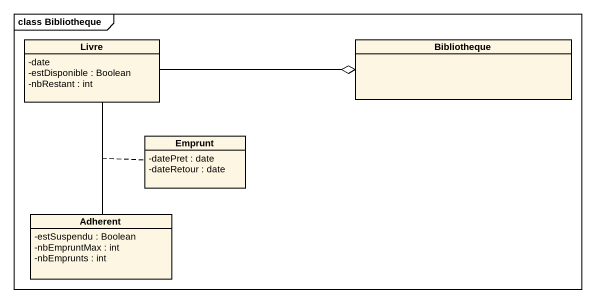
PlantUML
@startuml
mainframe class Bibliotheque
hide circle
hide empty members
skinparam classAttributeIconSize 0
class Livre {
  -date
  -estDisponible : Boolean
  -nbRestant : int
}
class Bibliotheque
class Emprunt {
  -datePret : date
  -dateRetour : date
}
class Adherent {
  -estSuspendu : Boolean
  -nbEmpruntMax : int
  -nbEmprunts : int
}
Bibliotheque o-left- Livre
Adherent -up- Livre
(Adherent, Livre) .. Emprunt
@enduml
